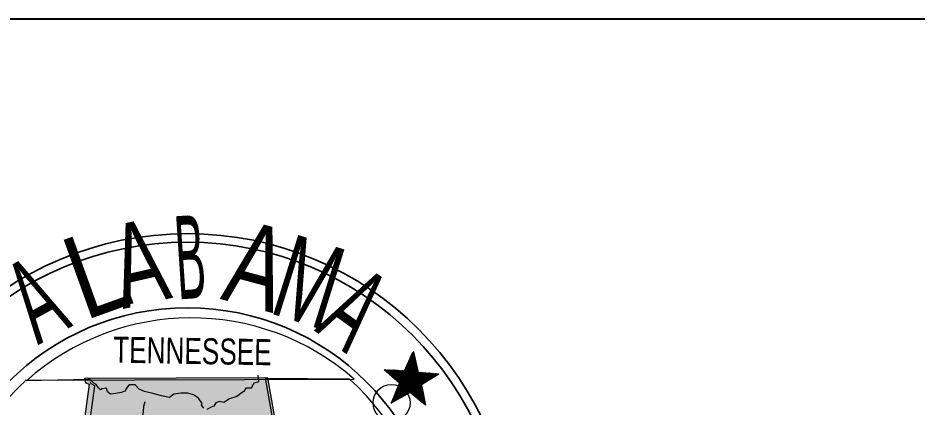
# Model space of a CAD drawing. Extents: x -364 to 1202, y -163 to 406.
# Drawn here: x 223.81 to 245.66, y -85.39 to -75.92 of the extents above; entities that cross this region are included whole.
import ezdxf
from ezdxf.enums import TextEntityAlignment as Align

# ---------------------------------------------------------------- set-up
doc = ezdxf.new("R2010")
doc.units = 0
doc.header["$LTSCALE"] = 1.8
doc.header["$PDMODE"] = 32
doc.header["$PDSIZE"] = 0.9
for name, color, linetype, lineweight in [('3', 7, 'Continuous', 13), ('57', 7, 'Continuous', 25), ('58', 7, 'Continuous', 25)]:
    doc.layers.add(name, color=color, linetype=linetype, lineweight=lineweight)

msp = doc.modelspace()

# ---------------------------------------------------------------- hatches: boundary and pattern name
at = {"layer": '58'}
msp.add_hatch(color=256, dxfattribs=at).paths.add_polyline_path([(229.882, -84.675), (225.431, -84.689), (225.452, -84.8), (225.542, -84.829), (224.778, -90.455), (224.769, -90.585), (224.778, -90.686), (224.863, -93.542), (225.064, -93.542), (225.19, -93.514), (225.174, -93.668), (225.254, -93.687), (225.328, -93.623), (225.4, -93.606), (225.36, -93.419), (225.418, -93.303), (225.46, -93.203), (225.431, -93.15), (225.507, -93.076), (225.542, -92.947), (225.507, -92.86), (225.49, -92.82), (225.646, -92.722), (225.714, -92.947), (225.731, -93.076), (225.679, -93.211), (225.664, -93.373), (225.781, -93.496), (225.906, -93.623), (225.954, -93.668), (225.855, -93.746), (225.633, -93.71), (225.472, -93.719), (225.472, -93.787), (225.679, -93.85), (225.999, -93.866), (226.339, -93.816), (226.608, -93.675), (226.495, -93.597), (226.711, -93.438), (226.587, -93.263), (226.692, -93.028), (226.28, -92.657), (226.28, -92.405), (226.36, -92.345), (230.616, -92.345), (230.954, -92.331), (230.943, -92.231), (230.846, -92.075), (230.78, -91.949), (230.767, -91.87), (230.82, -91.713), (230.82, -91.597), (230.863, -91.372), (230.82, -91.154), (230.737, -91), (230.737, -90.859), (230.69, -90.701), (230.737, -90.576), (230.815, -90.445), (230.82, -90.277), (230.846, -90.141), (231.042, -89.979), (231.1, -89.905), (230.954, -89.812), (230.995, -89.719), (230.917, -89.421), (230.83, -89.347), (230.815, -89.223), (230.675, -88.984), (230.604, -88.769)])

# ---------------------------------------------------------------- linework, layer by layer
at = {"layer": '3', "lineweight": 40}
msp.add_line((327.851, -75.922), (149.949, -75.978), dxfattribs=at)
at = {"layer": '57', "lineweight": 40}
for p, q in [((233.449, -84.188), (233.375, -84.117)), ((233.446, -84.164), (233.39, -84.102)), ((233.444, -84.136), (233.393, -84.091)), ((233.432, -84.112), (233.395, -84.079)), ((233.428, -84.091), (233.407, -84.062)), ((233.422, -84.062), (233.41, -84.055)), ((233.724, -84.784), (233.282, -84.34)), ((233.735, -84.773), (233.287, -84.329)), ((233.747, -84.772), (233.291, -84.317)), ((233.531, -84.536), (233.301, -84.306)), ((233.529, -84.508), (233.304, -84.289)), ((233.52, -84.487), (233.308, -84.275)), ((233.514, -84.464), (233.318, -84.262)), ((233.509, -84.434), (233.32, -84.251)), ((233.502, -84.409), (233.325, -84.237)), ((233.499, -84.387), (233.337, -84.219)), ((233.492, -84.362), (233.339, -84.208)), ((233.486, -84.34), (233.345, -84.195)), ((233.48, -84.31), (233.353, -84.182)), ((233.475, -84.289), (233.358, -84.169)), ((233.465, -84.262), (233.362, -84.153)), ((233.463, -84.218), (233.375, -84.13)), ((233.464, -84.237), (233.375, -84.146)), ((232.909, -84.648), (232.736, -84.48)), ((233.054, -84.776), (232.753, -84.487)), ((233.33, -85.039), (232.775, -84.487)), ((233.345, -85.032), (232.793, -84.487)), ((233.449, -85.118), (232.817, -84.487)), ((233.557, -85.214), (232.839, -84.489)), ((233.673, -85.3), (232.854, -84.489)), ((233.718, -85.328), (232.877, -84.489)), ((233.712, -85.307), (232.895, -84.489)), ((233.708, -85.285), (232.918, -84.492)), ((233.701, -85.256), (232.934, -84.492)), ((233.693, -85.234), (232.962, -84.492)), ((233.691, -85.209), (232.976, -84.492)), ((233.689, -85.184), (232.999, -84.501)), ((233.68, -85.163), (233.018, -84.501)), ((233.677, -85.139), (233.036, -84.501)), ((233.673, -85.114), (233.058, -84.501)), ((233.673, -85.09), (233.077, -84.503)), ((233.661, -85.07), (233.101, -84.503)), ((233.659, -85.044), (233.12, -84.503)), ((233.65, -85.017), (233.137, -84.503)), ((233.645, -84.998), (233.158, -84.508)), ((233.644, -84.969), (233.179, -84.508)), ((233.637, -84.946), (233.194, -84.508)), ((233.636, -84.925), (233.208, -84.501)), ((233.628, -84.899), (233.217, -84.487)), ((233.622, -84.875), (233.218, -84.472)), ((233.621, -84.846), (233.226, -84.456)), ((233.628, -84.842), (233.235, -84.445)), ((233.637, -84.829), (233.237, -84.434)), ((233.65, -84.828), (233.246, -84.419)), ((233.661, -84.819), (233.249, -84.402)), ((233.673, -84.806), (233.253, -84.392)), ((233.689, -84.806), (233.261, -84.379)), ((233.701, -84.794), (233.268, -84.363)), ((233.708, -84.79), (233.272, -84.35)), ((233.759, -84.761), (233.537, -84.544)), ((233.771, -84.751), (233.557, -84.544)), ((233.781, -84.748), (233.58, -84.546)), ((233.793, -84.736), (233.602, -84.546)), ((233.804, -84.73), (233.622, -84.552)), ((233.818, -84.72), (233.644, -84.552)), ((233.829, -84.718), (233.661, -84.552)), ((233.841, -84.706), (233.689, -84.558)), ((233.849, -84.702), (233.708, -84.558)), ((233.864, -84.693), (233.726, -84.56)), ((233.873, -84.689), (233.747, -84.56)), ((233.887, -84.681), (233.771, -84.562)), ((233.9, -84.671), (233.793, -84.562)), ((233.907, -84.664), (233.813, -84.562)), ((233.92, -84.66), (233.831, -84.572)), ((233.935, -84.648), (233.855, -84.572)), ((233.945, -84.647), (233.873, -84.573)), ((233.957, -84.634), (233.893, -84.573)), ((233.973, -84.627), (233.919, -84.579)), ((233.977, -84.624), (233.941, -84.579)), ((233.992, -84.615), (233.957, -84.579)), ((234.009, -84.608), (233.977, -84.581)), ((234.014, -84.601), (234, -84.581)), ((234.029, -84.591), (234.027, -84.59)), ((233.158, -85.13), (233.011, -84.987)), ((233.172, -85.127), (233.018, -84.973)), ((233.182, -85.118), (233.02, -84.961)), ((233.194, -85.114), (233.022, -84.946)), ((233.208, -85.107), (233.034, -84.933)), ((233.218, -85.104), (233.036, -84.918)), ((233.235, -85.092), (233.04, -84.9)), ((233.246, -85.09), (233.048, -84.889)), ((233.253, -85.078), (233.055, -84.875)), ((233.268, -85.074), (233.058, -84.862)), ((233.282, -85.07), (233.066, -84.846)), ((233.295, -85.061), (233.068, -84.835)), ((233.304, -85.056), (233.077, -84.82)), ((233.318, -85.044), (233.083, -84.806)), ((232.963, -85.244), (232.922, -85.202)), ((232.976, -85.234), (232.927, -85.192)), ((232.984, -85.229), (232.932, -85.177)), ((232.999, -85.219), (232.934, -85.16)), ((233.011, -85.216), (232.946, -85.147)), ((233.022, -85.209), (232.948, -85.13)), ((233.036, -85.202), (232.952, -85.118)), ((233.048, -85.197), (232.962, -85.107)), ((233.074, -85.183), (232.967, -85.078)), ((233.058, -85.192), (232.967, -85.092)), ((233.089, -85.177), (232.976, -85.07)), ((233.092, -85.17), (232.981, -85.056)), ((233.109, -85.163), (232.989, -85.039)), ((233.121, -85.156), (232.995, -85.026)), ((233.137, -85.147), (232.999, -85.015)), ((233.144, -85.142), (233.003, -85.002)), ((232.898, -85.282), (232.893, -85.271)), ((232.91, -85.271), (232.898, -85.256)), ((232.927, -85.267), (232.909, -85.244)), ((232.948, -85.249), (232.91, -85.216)), ((232.934, -85.256), (232.91, -85.229))]:
    msp.add_line(p, q, dxfattribs=at)
at = {"layer": '57'}
for points in [[(233.42, -84.045), (233.535, -84.544), (234.035, -84.59), (233.621, -84.844), (233.718, -85.342), (233.345, -85.032), (232.889, -85.285), (233.083, -84.806), (232.711, -84.48), (233.202, -84.508), (233.41, -84.048)], [(228.328, -85.416), (228.273, -85.342), (228.29, -85.3), (228.201, -85.17), (228.079, -85.09), (227.936, -85.047), (227.778, -85.047), (227.601, -85.074), (227.489, -85.156), (227.295, -85.114), (227.09, -85.061), (226.886, -85.006), (226.759, -84.954), (226.655, -84.846), (226.509, -84.846), (226.465, -84.9), (226.408, -84.998), (226.317, -85.034), (226.189, -85.061), (226.055, -85.074), (225.985, -85.02), (225.971, -84.945), (225.943, -84.93), (225.859, -84.945), (225.814, -84.969), (225.77, -84.916), (225.714, -84.835), (225.65, -84.806), (225.608, -84.761), (225.563, -84.718), (225.505, -84.681)], [(229.643, -84.615), (229.655, -84.761), (229.643, -84.784), (229.539, -84.806), (229.497, -84.889), (229.482, -84.93), (229.346, -84.93), (229.301, -85.006), (229.233, -85.047), (229.186, -85.09), (229.129, -85.127), (228.953, -85.183), (228.812, -85.273), (228.705, -85.249), (228.618, -85.288), (228.574, -85.369), (228.518, -85.382), (228.401, -85.445)], [(227.107, -86.057), (227.123, -85.965), (227.107, -85.87), (227.135, -85.801), (227.066, -85.765), (227, -85.696), (226.92, -85.672), (226.842, -85.602), (226.857, -85.499), (226.871, -85.369), (226.902, -85.249)]]:
    msp.add_lwpolyline(points, dxfattribs=at)
at = {"layer": '57', "lineweight": 35}
for radius in [7.951, 7.742, 6.148]:
    msp.add_circle((227.929, -89.12), radius, dxfattribs=at)
at = {"layer": '57'}
msp.add_point((232.889, -85.285), dxfattribs=at)
at = {"layer": '58'}
for p, q in [((223.988, -84.73), (231.983, -84.706)), ((225.552, -84.72), (223.988, -84.748)), ((224.014, -84.751), (223.988, -84.73)), ((229.825, -84.684), (231.853, -84.698))]:
    msp.add_line(p, q, dxfattribs=at)
for points in [[(230.604, -88.769), (229.882, -84.675), (225.431, -84.689), (225.452, -84.8), (225.542, -84.829), (224.778, -90.455)], [(224.992, -93.559), (224.897, -90.611), (225.679, -84.874), (225.589, -84.82), (225.563, -84.773)], [(230.553, -88.781), (229.825, -84.684)]]:
    msp.add_lwpolyline(points, dxfattribs=at)
for centre, radius, start, end in [((228.024, -89.224), 6.006, 48.7956, 131.8527), ((228, -89.156), 5.955, 132.4956, 234.1906), ((227.878, -89.129), 5.955, 322.0504, 48.086)]:
    msp.add_arc(centre, radius, start, end, dxfattribs=at)

# ---------------------------------------------------------------- texts
at = {"layer": '57'}
for s, rotation, width, p in [('B', 3.811, 0.4, (228.061, -82.746)), ('A', 12.883, 0.7, (226.972, -82.865)), ('A', 344.986, 0.75, (229.362, -82.93)), ('L', 19.799, 0.9, (226.057, -83.062)), ('M', 342.592, 0.65, (230.577, -83.309)), ('A', 29.101, 0.55, (224.731, -83.644)), ('A', 323.989, 0.55, (231.399, -83.814))]:
    msp.add_text(s, height=2.024, rotation=rotation, dxfattribs=dict(at, width=width)).set_placement(p, align=Align.CENTER)
at = {"layer": '58', "width": 0.75}
msp.add_text('TENNESSEE', height=0.6342, rotation=359.041, dxfattribs=at).set_placement((226.119, -84.307))

doc.saveas('drawing.dxf')
